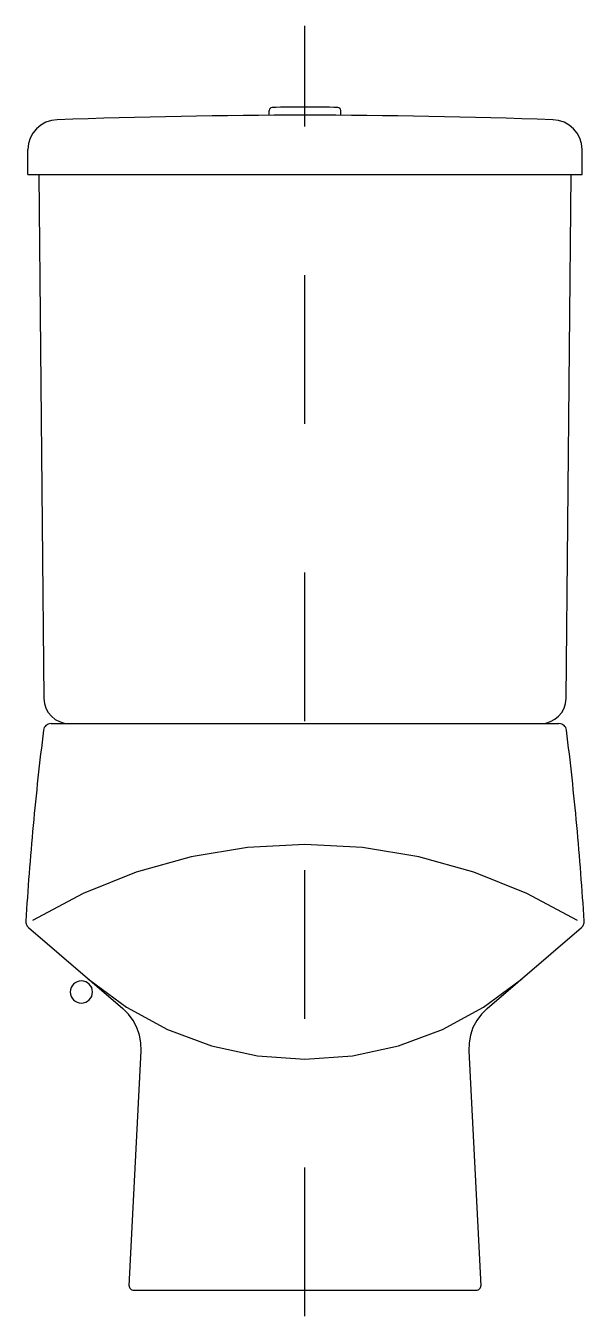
# Model space of a CAD drawing. Extents: x -521.232 to -520.856, y 401.822 to 402.69.
import ezdxf

# ---------------------------------------------------------------- set-up
doc = ezdxf.new("R2010")
doc.units = 0
doc.header["$LTSCALE"] = 0.280689
doc.header["$MEASUREMENT"] = 0
doc.linetypes.add('AXES', pattern=[0.54, 0.3, -0.08, 0.08, -0.08])
doc.linetypes.add('CONTINU', pattern=[0])
doc.layers.get('0').update_dxf_attribs({"linetype": 'CONTINUOUS'})
doc.layers.add('DECA_EIXOS', color=5, linetype='AXES')

msp = doc.modelspace()

# ---------------------------------------------------------------- linework, layer by layer
at = {"linetype": 'CONTINU'}
for points in [[(-521.06608, 402.63503, 0.411572), (-521.06804, 402.63303)], [(-521.0219, 402.63503, 0.012044), (-521.06608, 402.63503)], [(-521.01992, 402.63303, 0.411562), (-521.0219, 402.63503)], [(-521.21057, 402.62678, 0.404039), (-521.23034, 402.60672)], [(-520.87738, 402.62678, 0.018057), (-521.21057, 402.62678)], [(-520.85761, 402.60672, 0.403849), (-520.87738, 402.62678)], [(-521.21954, 402.2376, 0.411457), (-521.2025, 402.22072)], [(-520.88545, 402.22072, 0.413253), (-520.86841, 402.2377)], [(-521.21817, 402.21945, 0.186026), (-521.21981, 402.21633)], [(-521.21475, 402.22072, 0.184266), (-521.21817, 402.21945)], [(-520.86978, 402.21944, 0.18439), (-520.8732, 402.22072)], [(-520.86814, 402.21633, 0.185057), (-520.86978, 402.21944)], [(-521.21981, 402.21633, 0.007843), (-521.22677, 402.15216)], [(-520.86119, 402.15216, 0.007831), (-520.86814, 402.21633)], [(-521.22677, 402.15216, 0.007848), (-521.23171, 402.08781)], [(-520.85624, 402.08781, 0.007826), (-520.86119, 402.15216)], [(-521.23171, 402.08781, 0.116564), (-521.23133, 402.08556)], [(-520.85663, 402.08556, 0.116569), (-520.85624, 402.08781)], [(-521.23133, 402.08556, 0.115059), (-521.22997, 402.0837)], [(-520.85798, 402.0837, 0.11466), (-520.85663, 402.08556)], [(-521.19435, 402.04779, 1), (-521.19435, 402.03276)], [(-521.19435, 402.03276, 1), (-521.19435, 402.04779)], [(-521.16227, 401.84279, 0.201759), (-521.1614, 401.84068)], [(-521.1614, 401.84068, 0.196269), (-521.15926, 401.83978)], [(-520.92869, 401.83978, 0.195347), (-520.92655, 401.84068)], [(-520.92655, 401.84068, 0.201687), (-520.92569, 401.84279)]]:
    msp.add_lwpolyline(points, format="xyb", dxfattribs=at)
for points in [[(-521.06804, 402.62972), (-521.06804, 402.63303)], [(-521.01992, 402.62972), (-521.01992, 402.63303)], [(-521.23034, 402.58993), (-521.23034, 402.60672)], [(-520.85761, 402.58993), (-520.85761, 402.60672)], [(-521.23034, 402.58993), (-520.85761, 402.58993)], [(-521.22286, 402.58993), (-521.21954, 402.2376)], [(-520.86841, 402.2377), (-520.86509, 402.58993)], [(-521.21475, 402.22072), (-520.8732, 402.22072)], [(-521.04398, 402.13952), (-521.08262, 402.13741), (-521.12062, 402.13113), (-521.1576, 402.12079), (-521.19325, 402.10649), (-521.2272, 402.08831)], [(-520.86076, 402.08831), (-520.89471, 402.10649), (-520.93035, 402.12079), (-520.96734, 402.13113), (-521.00533, 402.13741), (-521.04398, 402.13952)], [(-521.22997, 402.0837), (-521.16638, 402.02919)], [(-520.92157, 402.02919), (-520.85798, 402.0837)], [(-521.18947, 402.04899), (-521.16406, 402.03007), (-521.13634, 402.01506), (-521.10677, 402.00412), (-521.07583, 401.99743), (-521.04398, 401.99517)], [(-521.04398, 401.99517), (-521.01212, 401.99743), (-520.98118, 402.00412), (-520.95161, 402.01506), (-520.92389, 402.03007), (-520.89848, 402.04899)], [(-521.15695, 402.01634), (-521.15942, 402.02108), (-521.16259, 402.02538), (-521.16638, 402.02919)], [(-520.92157, 402.02919), (-520.92537, 402.02539), (-520.92853, 402.02108), (-520.93101, 402.01634)], [(-521.15417, 402.00076), (-521.1543, 402.00607), (-521.15523, 402.0113), (-521.15695, 402.01634)], [(-520.93101, 402.01634), (-520.93273, 402.0113), (-520.93366, 402.00607), (-520.93378, 402.00076)], [(-521.16227, 401.84279), (-521.15417, 402.00076)], [(-520.93378, 402.00076), (-520.92569, 401.84279)], [(-521.15926, 401.83978), (-520.92869, 401.83978)]]:
    msp.add_lwpolyline(points, dxfattribs=at)
at = {"layer": 'DECA_EIXOS'}
msp.add_lwpolyline([(-521.04398, 401.82228), (-521.04398, 402.68993)], dxfattribs=at)

doc.saveas('drawing.dxf')
